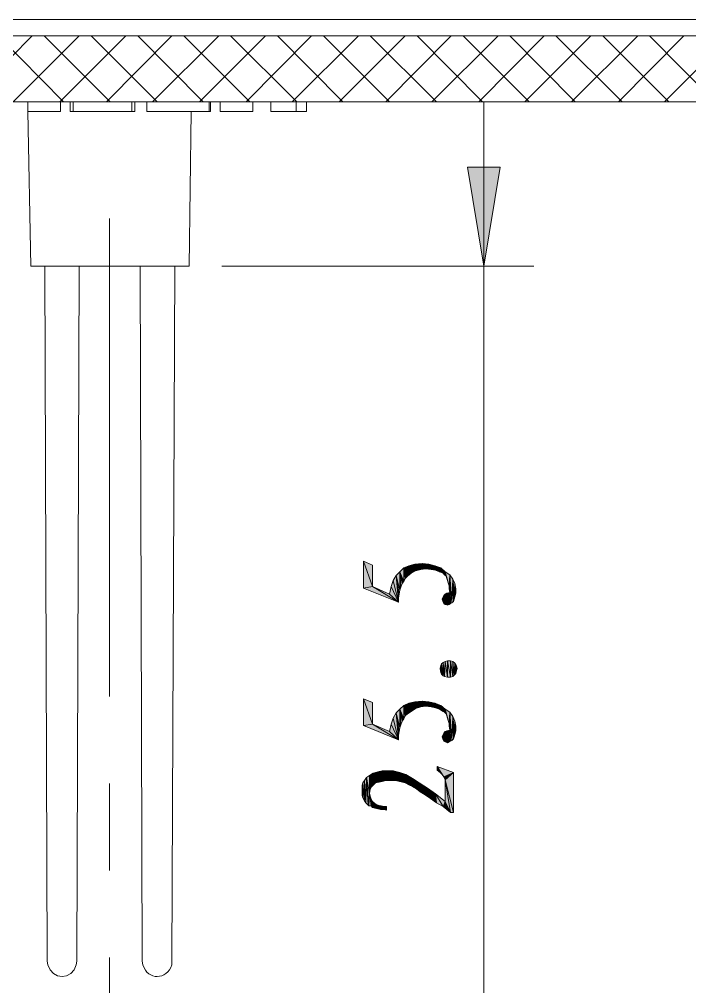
# Model space of a CAD drawing. Header units: inches. Extents: x 11 to 682, y 148 to 1119.
# Drawn here: x 242.2 to 296.4, y 779.1 to 857.2 of the extents above; entities that cross this region are included whole.
import ezdxf

# ---------------------------------------------------------------- set-up
doc = ezdxf.new("R2010")
doc.units = ezdxf.units.IN
doc.header["$MEASUREMENT"] = 0
doc.layers.add('图层 1', color=7, linetype='Continuous')

msp = doc.modelspace()

# ---------------------------------------------------------------- hatches: boundary and pattern name
at = {"layer": '图层 1', "true_color": 0xffffff}
for points in [[(279.78, 837.24), (281.1, 845.22), (278.46, 845.22)], [(270.78, 811.38), (270.06, 813.42), (270.78, 813.12)], [(270.06, 811.26), (270.06, 813.42), (270.78, 811.38)], [(273.3, 811.8), (273, 812.58), (273.3, 812.88)], [(273.6, 812.22), (273.3, 812.88), (273.72, 813.06)], [(273.3, 812.88), (273.42, 812.04), (273.3, 811.8)], [(273.6, 812.22), (273.42, 812.04), (273.3, 812.88)], [(273.72, 813.06), (273.9, 812.46), (273.6, 812.22)], [(273.9, 812.46), (273.72, 813.06), (274.2, 813.18)], [(274.2, 813.18), (274.26, 812.64), (273.9, 812.46)], [(274.68, 812.76), (274.2, 813.18), (274.8, 813.24)], [(274.68, 812.76), (274.26, 812.64), (274.2, 813.18)], [(274.8, 813.24), (275.1, 812.82), (274.68, 812.76)], [(275.1, 812.82), (274.8, 813.24), (275.34, 813.18)], [(275.34, 813.18), (275.52, 812.76), (275.1, 812.82)], [(275.52, 812.76), (275.34, 813.18), (275.82, 813.06)], [(275.82, 813.06), (275.88, 812.7), (275.52, 812.76)], [(276.18, 812.58), (275.88, 812.7), (275.82, 813.06)], [(276.18, 812.58), (275.82, 813.06), (276.3, 812.88)], [(276.3, 812.88), (276.48, 812.46), (276.18, 812.58)], [(276.6, 812.34), (276.48, 812.46), (276.3, 812.88)], [(276.6, 812.34), (276.3, 812.88), (276.66, 812.58)], [(272.46, 811.86), (272.7, 812.28), (272.88, 810.12)], [(273, 811.08), (272.7, 812.28), (273, 812.58)], [(272.88, 810.48), (272.88, 810.12), (272.7, 812.28)], [(272.94, 810.78), (272.88, 810.48), (272.7, 812.28)], [(273, 811.08), (272.94, 810.78), (272.7, 812.28)], [(273, 812.58), (273.06, 811.32), (273, 811.08)], [(273.18, 811.62), (273.06, 811.32), (273, 812.58)], [(273.3, 811.8), (273.18, 811.62), (273, 812.58)], [(276.66, 812.58), (276.72, 812.22), (276.6, 812.34)], [(276.78, 812.04), (276.72, 812.22), (276.66, 812.58)], [(276.84, 811.86), (276.78, 812.04), (276.66, 812.58)], [(276.9, 811.68), (276.84, 811.86), (276.66, 812.58)], [(276.96, 811.44), (276.9, 811.68), (276.66, 812.58)], [(276.96, 811.44), (276.66, 812.58), (277.02, 812.34)], [(277.02, 812.34), (277.02, 810.9), (276.96, 811.44)], [(277.02, 810.9), (277.02, 812.34), (277.08, 810)], [(277.2, 810.06), (277.08, 810), (277.02, 812.34)], [(277.2, 810.06), (277.02, 812.34), (277.26, 811.98)], [(277.26, 811.98), (277.32, 810.18), (277.2, 810.06)], [(277.38, 810.36), (277.32, 810.18), (277.26, 811.98)], [(277.44, 810.54), (277.38, 810.36), (277.26, 811.98)], [(277.44, 810.54), (277.26, 811.98), (277.44, 811.62)], [(270.78, 811.38), (272.88, 810.12), (270.06, 811.26)], [(270.78, 811.38), (272.16, 810.78), (272.88, 810.12)], [(272.16, 810.78), (272.28, 811.38), (272.88, 810.12)], [(272.28, 811.38), (272.46, 811.86), (272.88, 810.12)], [(276.96, 811.44), (277.02, 810.9), (276.96, 811.2)], [(277.44, 811.62), (277.5, 810.84), (277.44, 810.54)], [(277.5, 810.84), (277.44, 811.62), (277.5, 811.2)], [(276.48, 810.12), (276.42, 810.36), (276.48, 810.54)], [(276.54, 810), (276.48, 810.54), (276.54, 810.66)], [(276.48, 810.54), (276.54, 810), (276.48, 810.12)], [(276.66, 809.94), (276.54, 810.66), (276.66, 810.78)], [(276.54, 810.66), (276.66, 809.94), (276.54, 810)], [(276.72, 809.94), (276.66, 810.78), (276.78, 810.84)], [(276.66, 810.78), (276.72, 809.94), (276.66, 809.94)], [(276.78, 810.84), (276.84, 809.88), (276.72, 809.94)], [(276.96, 809.94), (276.78, 810.84), (277.02, 810.9)], [(276.96, 809.94), (276.84, 809.88), (276.78, 810.84)], [(277.02, 810.9), (277.08, 810), (276.96, 809.94)], [(276.3, 804.42), (276.24, 804.78), (276.3, 805.02)], [(276.36, 804.3), (276.3, 805.02), (276.36, 805.14)], [(276.3, 805.02), (276.36, 804.3), (276.3, 804.42)], [(276.48, 804.18), (276.36, 805.14), (276.48, 805.26)], [(276.36, 805.14), (276.48, 804.18), (276.36, 804.3)], [(276.6, 804.12), (276.48, 805.26), (276.66, 805.32)], [(276.48, 805.26), (276.6, 804.12), (276.48, 804.18)], [(276.66, 805.32), (276.84, 804.06), (276.6, 804.12)], [(276.84, 804.06), (276.66, 805.32), (276.84, 805.38)], [(276.84, 805.38), (277.08, 804.06), (276.84, 804.06)], [(277.08, 804.06), (276.84, 805.38), (277.08, 805.38)], [(277.08, 805.38), (277.26, 804.12), (277.08, 804.06)], [(277.26, 804.12), (277.08, 805.38), (277.26, 805.32)], [(277.26, 805.32), (277.38, 804.24), (277.26, 804.12)], [(277.38, 804.24), (277.26, 805.32), (277.44, 805.2)], [(277.44, 805.2), (277.5, 804.36), (277.38, 804.24)], [(277.5, 804.36), (277.44, 805.2), (277.5, 805.08)], [(277.5, 805.08), (277.56, 804.6), (277.5, 804.36)], [(277.56, 804.6), (277.5, 805.08), (277.56, 804.96)], [(277.56, 804.96), (277.62, 804.78), (277.56, 804.6)], [(270.78, 800.28), (270.06, 802.32), (270.78, 802.02)], [(270.06, 800.16), (270.06, 802.32), (270.78, 800.28)], [(273.6, 801.12), (273.3, 801.78), (273.72, 801.96)], [(273.72, 801.96), (273.9, 801.3), (273.6, 801.12)], [(273.9, 801.3), (273.72, 801.96), (274.2, 802.08)], [(274.2, 802.08), (274.26, 801.54), (273.9, 801.3)], [(274.68, 801.66), (274.2, 802.08), (274.8, 802.14)], [(274.68, 801.66), (274.26, 801.54), (274.2, 802.08)], [(274.8, 802.14), (275.1, 801.72), (274.68, 801.66)], [(275.1, 801.72), (274.8, 802.14), (275.34, 802.08)], [(275.34, 802.08), (275.52, 801.66), (275.1, 801.72)], [(275.52, 801.66), (275.34, 802.08), (275.82, 801.96)], [(275.82, 801.96), (275.88, 801.6), (275.52, 801.66)], [(276.18, 801.48), (275.88, 801.6), (275.82, 801.96)], [(276.18, 801.48), (275.82, 801.96), (276.3, 801.78)], [(272.46, 800.76), (272.7, 801.18), (272.88, 799.02)], [(273, 799.98), (272.7, 801.18), (273, 801.48)], [(272.88, 799.38), (272.88, 799.02), (272.7, 801.18)], [(272.94, 799.68), (272.88, 799.38), (272.7, 801.18)], [(273, 799.98), (272.94, 799.68), (272.7, 801.18)], [(273.3, 800.7), (273, 801.48), (273.3, 801.78)], [(273, 801.48), (273.06, 800.22), (273, 799.98)], [(273.18, 800.52), (273.06, 800.22), (273, 801.48)], [(273.3, 800.7), (273.18, 800.52), (273, 801.48)], [(273.3, 801.78), (273.42, 800.94), (273.3, 800.7)], [(273.6, 801.12), (273.42, 800.94), (273.3, 801.78)], [(276.3, 801.78), (276.48, 801.3), (276.18, 801.48)], [(276.6, 801.24), (276.48, 801.3), (276.3, 801.78)], [(276.6, 801.24), (276.3, 801.78), (276.66, 801.48)], [(276.66, 801.48), (276.72, 801.12), (276.6, 801.24)], [(276.78, 800.94), (276.72, 801.12), (276.66, 801.48)], [(276.84, 800.76), (276.78, 800.94), (276.66, 801.48)], [(276.9, 800.58), (276.84, 800.76), (276.66, 801.48)], [(276.96, 800.34), (276.9, 800.58), (276.66, 801.48)], [(276.96, 800.34), (276.66, 801.48), (277.02, 801.24)], [(277.02, 801.24), (277.02, 799.8), (276.96, 800.34)], [(277.02, 799.8), (277.02, 801.24), (277.08, 798.9)], [(277.2, 798.96), (277.08, 798.9), (277.02, 801.24)], [(277.2, 798.96), (277.02, 801.24), (277.26, 800.88)], [(270.78, 800.28), (272.88, 799.02), (270.06, 800.16)], [(270.78, 800.28), (272.16, 799.68), (272.88, 799.02)], [(272.16, 799.68), (272.28, 800.28), (272.88, 799.02)], [(272.28, 800.28), (272.46, 800.76), (272.88, 799.02)], [(276.96, 800.34), (277.02, 799.8), (276.96, 800.1)], [(277.26, 800.88), (277.32, 799.08), (277.2, 798.96)], [(277.38, 799.26), (277.32, 799.08), (277.26, 800.88)], [(277.44, 799.44), (277.38, 799.26), (277.26, 800.88)], [(277.44, 799.44), (277.26, 800.88), (277.44, 800.52)], [(277.44, 800.52), (277.5, 799.74), (277.44, 799.44)], [(277.5, 799.74), (277.44, 800.52), (277.5, 800.1)], [(276.54, 798.9), (276.48, 799.44), (276.54, 799.56)], [(276.66, 798.84), (276.54, 799.56), (276.66, 799.68)], [(276.54, 799.56), (276.66, 798.84), (276.54, 798.9)], [(276.72, 798.84), (276.66, 799.68), (276.78, 799.74)], [(276.66, 799.68), (276.72, 798.84), (276.66, 798.84)], [(276.78, 799.74), (276.84, 798.78), (276.72, 798.84)], [(276.96, 798.84), (276.78, 799.74), (277.02, 799.8)], [(276.96, 798.84), (276.84, 798.78), (276.78, 799.74)], [(277.02, 799.8), (277.08, 798.9), (276.96, 798.84)], [(276.48, 799.02), (276.42, 799.26), (276.48, 799.44)], [(276.48, 799.44), (276.54, 798.9), (276.48, 799.02)], [(271.02, 795.54), (270.84, 796.32), (271.2, 796.44)], [(271.2, 796.44), (271.32, 795.6), (271.02, 795.54)], [(271.56, 795.66), (271.2, 796.44), (271.56, 796.5)], [(271.56, 795.66), (271.32, 795.6), (271.2, 796.44)], [(271.56, 796.5), (271.86, 795.72), (271.56, 795.66)], [(271.86, 795.72), (271.56, 796.5), (271.98, 796.5)], [(271.98, 796.5), (272.22, 795.72), (271.86, 795.72)], [(272.22, 795.72), (271.98, 796.5), (272.46, 796.5)], [(272.46, 796.5), (272.64, 795.72), (272.22, 795.72)], [(273, 795.66), (272.64, 795.72), (272.46, 796.5)], [(273, 795.66), (272.46, 796.5), (273, 796.38)], [(273, 796.38), (273.42, 795.54), (273, 795.66)], [(273.42, 795.54), (273, 796.38), (273.48, 796.2)], [(276, 796.86), (276.24, 796.38), (276, 796.56)], [(276.42, 796.2), (276.24, 796.38), (276, 796.86)], [(276.54, 796.02), (276.42, 796.2), (276, 796.86)], [(276.54, 796.02), (276, 796.86), (277.32, 796.38)], [(277.32, 796.38), (276.66, 795.78), (276.54, 796.02)], [(277.32, 796.38), (277.32, 793.14), (276.66, 795.78)], [(270.12, 794.1), (270, 795.54), (270.12, 795.72)], [(270.24, 793.92), (270.12, 795.72), (270.3, 795.96)], [(270.12, 795.72), (270.24, 793.92), (270.12, 794.1)], [(270.3, 795.96), (270.42, 793.74), (270.24, 793.92)], [(270.54, 794.7), (270.3, 795.96), (270.54, 796.14)], [(270.48, 793.68), (270.42, 793.74), (270.3, 795.96)], [(270.54, 794.7), (270.48, 793.68), (270.3, 795.96)], [(270.84, 795.36), (270.54, 796.14), (270.84, 796.32)], [(270.54, 796.14), (270.6, 795), (270.54, 794.7)], [(270.66, 795.18), (270.6, 795), (270.54, 796.14)], [(270.84, 795.36), (270.66, 795.18), (270.54, 796.14)], [(270.84, 796.32), (271.02, 795.54), (270.84, 795.36)], [(273.48, 796.2), (273.78, 795.36), (273.42, 795.54)], [(274.02, 795.24), (273.78, 795.36), (273.48, 796.2)], [(274.02, 795.24), (273.48, 796.2), (274.02, 795.9)], [(274.02, 795.9), (274.32, 795.06), (274.02, 795.24)], [(274.32, 795.06), (274.02, 795.9), (274.56, 795.54)], [(276.66, 794.04), (276.66, 795.78), (277.08, 793.14)], [(277.32, 793.14), (277.08, 793.14), (276.66, 795.78)], [(270, 794.34), (269.94, 795.36), (270, 795.54)], [(269.94, 794.94), (269.94, 795.36), (270, 794.34)], [(269.94, 794.94), (270, 794.34), (269.94, 794.52)], [(270, 795.54), (270.12, 794.1), (270, 794.34)], [(274.56, 795.54), (274.62, 794.82), (274.32, 795.06)], [(275.04, 794.58), (274.62, 794.82), (274.56, 795.54)], [(275.04, 794.58), (274.56, 795.54), (275.22, 795.12)], [(275.22, 795.12), (275.46, 794.28), (275.04, 794.58)], [(275.46, 794.28), (275.22, 795.12), (275.88, 794.64)], [(270.54, 794.7), (270.66, 793.68), (270.48, 793.68)], [(270.54, 794.7), (270.6, 794.46), (270.66, 793.68)], [(270.66, 793.68), (270.6, 794.46), (270.66, 794.22)], [(270.66, 794.22), (270.78, 793.56), (270.66, 793.68)], [(270.78, 793.56), (270.66, 794.22), (270.78, 794.04)], [(270.78, 794.04), (270.96, 793.5), (270.78, 793.56)], [(270.96, 793.5), (270.78, 794.04), (270.96, 793.86)], [(275.88, 794.64), (275.94, 793.92), (275.46, 794.28)], [(276.48, 793.62), (275.94, 793.92), (275.88, 794.64)], [(276.48, 793.62), (275.88, 794.64), (276.66, 794.04)], [(276.66, 794.04), (277.08, 793.14), (276.48, 793.62)], [(270.96, 793.86), (271.2, 793.44), (270.96, 793.5)], [(271.2, 793.44), (270.96, 793.86), (271.2, 793.74)], [(271.2, 793.74), (271.44, 793.38), (271.2, 793.44)], [(271.44, 793.38), (271.2, 793.74), (271.44, 793.68)], [(271.44, 793.68), (271.68, 793.38), (271.44, 793.38)], [(271.68, 793.38), (271.44, 793.68), (271.74, 793.62)], [(271.74, 793.62), (271.92, 793.32), (271.68, 793.38)], [(271.92, 793.32), (271.74, 793.62), (271.92, 793.62)]]:
    msp.add_hatch(color=7, dxfattribs=at).paths.add_polyline_path(points)

# ---------------------------------------------------------------- linework, layer by layer
at = {"layer": '图层 1', "color": 7, "lineweight": 18, "true_color": 0xffffff}
for points in [[(169.26, 857.16), (329.82, 857.16)], [(176.46, 855.84), (322.62, 855.84), (322.62, 857.16)], [(176.46, 855.84), (322.62, 855.84)], [(238.02, 850.5), (243.3, 855.839)], [(240.54, 855.839), (245.82, 850.5)], [(241.74, 850.5), (247.08, 855.839)], [(244.26, 855.839), (249.6, 850.5)], [(245.52, 850.5), (250.86, 855.839)], [(248.04, 855.839), (253.38, 850.5)], [(249.3, 850.5), (254.58, 855.839)], [(251.82, 855.84), (257.1, 850.5)], [(253.02, 850.5), (258.36, 855.839)], [(255.54, 855.84), (260.88, 850.5)], [(256.8, 850.5), (262.14, 855.839)], [(259.32, 855.84), (264.66, 850.5)], [(260.58, 850.5), (265.86, 855.839)], [(263.1, 855.84), (268.38, 850.5)], [(264.3, 850.5), (269.64, 855.839)], [(266.82, 855.84), (272.16, 850.5)], [(268.08, 850.5), (273.42, 855.839)], [(270.6, 855.84), (275.94, 850.5)], [(271.86, 850.5), (277.14, 855.839)], [(274.38, 855.84), (279.66, 850.5)], [(275.58, 850.5), (280.92, 855.839)], [(278.1, 855.84), (283.44, 850.5)], [(279.36, 850.5), (284.64, 855.839)], [(281.88, 855.84), (287.16, 850.5)], [(283.08, 850.5), (288.42, 855.839)], [(285.6, 855.84), (290.94, 850.5)], [(286.86, 850.5), (292.2, 855.839)], [(289.38, 855.84), (294.72, 850.5)], [(290.64, 850.5), (295.92, 855.839)], [(293.16, 855.84), (298.44, 850.5)], [(294.36, 850.5), (299.7, 855.839)], [(189.84, 850.5), (309.24, 850.5)], [(189.84, 850.5), (309.24, 850.5)], [(202.38, 850.5), (306.6, 850.5)], [(242.94, 850.5), (242.94, 849.72)], [(245.58, 850.5), (245.58, 849.72)], [(246.36, 850.5), (246.36, 849.72)], [(246.6, 850.5), (246.6, 849.72)], [(251.34, 850.5), (251.34, 849.72)], [(251.58, 850.5), (251.58, 849.72)], [(252.54, 850.5), (252.54, 849.72)], [(257.58, 850.5), (257.58, 849.72)], [(257.7, 850.5), (257.7, 849.72)], [(258.48, 850.5), (258.48, 849.72)], [(261.12, 850.5), (261.12, 849.72)], [(262.56, 850.5), (262.56, 849.72)], [(264.6, 850.5), (264.6, 849.72)], [(265.44, 850.5), (265.44, 849.72)], [(279.78, 837.24), (279.78, 850.5), (279.78, 803.34)], [(284.46, 850.5), (353.16, 850.5)], [(242.94, 849.72), (243.18, 837.24)], [(242.94, 849.72), (245.58, 849.72)], [(246.36, 849.72), (251.58, 849.72)], [(252.54, 849.72), (257.7, 849.72)], [(255.96, 837.24), (256.14, 849.72)], [(258.48, 849.72), (261.12, 849.72)], [(262.56, 849.72), (265.44, 849.72)], [(249.54, 841.08), (249.54, 802.5)], [(243.18, 837.24), (255.96, 837.24)], [(244.32, 837.24), (244.5, 781.14)], [(246.9, 781.14), (247.08, 837.24)], [(252, 837.24), (252.18, 781.14)], [(254.58, 781.14), (254.82, 837.24)], [(258.6, 837.24), (283.8, 837.24)], [(279.78, 769.5), (279.78, 756.18), (279.78, 803.34)], [(249.54, 795.48), (249.54, 788.46)], [(249.54, 781.44), (249.54, 742.92)]]:
    msp.add_lwpolyline(points, dxfattribs=at)
at = {"layer": '图层 1', "lineweight": 0}
for points in [[(279.78, 837.24), (281.1, 845.22), (278.46, 845.22), (279.78, 837.24)], [(270.78, 811.38), (270.06, 813.42), (270.78, 813.12), (270.78, 811.38)], [(270.06, 811.26), (270.06, 813.42), (270.78, 811.38), (270.06, 811.26)], [(273.3, 811.8), (273, 812.58), (273.3, 812.88), (273.3, 811.8)], [(273.6, 812.22), (273.3, 812.88), (273.72, 813.06), (273.6, 812.22)], [(273.3, 812.88), (273.42, 812.04), (273.3, 811.8), (273.3, 812.88)], [(273.6, 812.22), (273.42, 812.04), (273.3, 812.88), (273.6, 812.22)], [(273.72, 813.06), (273.9, 812.46), (273.6, 812.22), (273.72, 813.06)], [(273.9, 812.46), (273.72, 813.06), (274.2, 813.18), (273.9, 812.46)], [(274.2, 813.18), (274.26, 812.64), (273.9, 812.46), (274.2, 813.18)], [(274.68, 812.76), (274.2, 813.18), (274.8, 813.24), (274.68, 812.76)], [(274.68, 812.76), (274.26, 812.64), (274.2, 813.18), (274.68, 812.76)], [(274.8, 813.24), (275.1, 812.82), (274.68, 812.76), (274.8, 813.24)], [(275.1, 812.82), (274.8, 813.24), (275.34, 813.18), (275.1, 812.82)], [(275.34, 813.18), (275.52, 812.76), (275.1, 812.82), (275.34, 813.18)], [(275.52, 812.76), (275.34, 813.18), (275.82, 813.06), (275.52, 812.76)], [(275.82, 813.06), (275.88, 812.7), (275.52, 812.76), (275.82, 813.06)], [(276.18, 812.58), (275.88, 812.7), (275.82, 813.06), (276.18, 812.58)], [(276.18, 812.58), (275.82, 813.06), (276.3, 812.88), (276.18, 812.58)], [(276.3, 812.88), (276.48, 812.46), (276.18, 812.58), (276.3, 812.88)], [(276.6, 812.34), (276.48, 812.46), (276.3, 812.88), (276.6, 812.34)], [(276.6, 812.34), (276.3, 812.88), (276.66, 812.58), (276.6, 812.34)], [(272.46, 811.86), (272.7, 812.28), (272.88, 810.12), (272.46, 811.86)], [(273, 811.08), (272.7, 812.28), (273, 812.58), (273, 811.08)], [(272.88, 810.48), (272.88, 810.12), (272.7, 812.28), (272.88, 810.48)], [(272.94, 810.78), (272.88, 810.48), (272.7, 812.28), (272.94, 810.78)], [(273, 811.08), (272.94, 810.78), (272.7, 812.28), (273, 811.08)], [(273, 812.58), (273.06, 811.32), (273, 811.08), (273, 812.58)], [(273.18, 811.62), (273.06, 811.32), (273, 812.58), (273.18, 811.62)], [(273.3, 811.8), (273.18, 811.62), (273, 812.58), (273.3, 811.8)], [(276.66, 812.58), (276.72, 812.22), (276.6, 812.34), (276.66, 812.58)], [(276.78, 812.04), (276.72, 812.22), (276.66, 812.58), (276.78, 812.04)], [(276.84, 811.86), (276.78, 812.04), (276.66, 812.58), (276.84, 811.86)], [(276.9, 811.68), (276.84, 811.86), (276.66, 812.58), (276.9, 811.68)], [(276.96, 811.44), (276.9, 811.68), (276.66, 812.58), (276.96, 811.44)], [(276.96, 811.44), (276.66, 812.58), (277.02, 812.34), (276.96, 811.44)], [(277.02, 812.34), (277.02, 810.9), (276.96, 811.44), (277.02, 812.34)], [(277.02, 810.9), (277.02, 812.34), (277.08, 810), (277.02, 810.9)], [(277.2, 810.06), (277.08, 810), (277.02, 812.34), (277.2, 810.06)], [(277.2, 810.06), (277.02, 812.34), (277.26, 811.98), (277.2, 810.06)], [(277.26, 811.98), (277.32, 810.18), (277.2, 810.06), (277.26, 811.98)], [(277.38, 810.36), (277.32, 810.18), (277.26, 811.98), (277.38, 810.36)], [(277.44, 810.54), (277.38, 810.36), (277.26, 811.98), (277.44, 810.54)], [(277.44, 810.54), (277.26, 811.98), (277.44, 811.62), (277.44, 810.54)], [(270.78, 811.38), (272.88, 810.12), (270.06, 811.26), (270.78, 811.38)], [(270.78, 811.38), (272.16, 810.78), (272.88, 810.12), (270.78, 811.38)], [(272.16, 810.78), (272.28, 811.38), (272.88, 810.12), (272.16, 810.78)], [(272.28, 811.38), (272.46, 811.86), (272.88, 810.12), (272.28, 811.38)], [(276.96, 811.44), (277.02, 810.9), (276.96, 811.2), (276.96, 811.44)], [(277.44, 811.62), (277.5, 810.84), (277.44, 810.54), (277.44, 811.62)], [(277.5, 810.84), (277.44, 811.62), (277.5, 811.2), (277.5, 810.84)], [(276.48, 810.12), (276.42, 810.36), (276.48, 810.54), (276.48, 810.12)], [(276.54, 810), (276.48, 810.54), (276.54, 810.66), (276.54, 810)], [(276.48, 810.54), (276.54, 810), (276.48, 810.12), (276.48, 810.54)], [(276.66, 809.94), (276.54, 810.66), (276.66, 810.78), (276.66, 809.94)], [(276.54, 810.66), (276.66, 809.94), (276.54, 810), (276.54, 810.66)], [(276.72, 809.94), (276.66, 810.78), (276.78, 810.84), (276.72, 809.94)], [(276.66, 810.78), (276.72, 809.94), (276.66, 809.94), (276.66, 810.78)], [(276.78, 810.84), (276.84, 809.88), (276.72, 809.94), (276.78, 810.84)], [(276.96, 809.94), (276.78, 810.84), (277.02, 810.9), (276.96, 809.94)], [(276.96, 809.94), (276.84, 809.88), (276.78, 810.84), (276.96, 809.94)], [(277.02, 810.9), (277.08, 810), (276.96, 809.94), (277.02, 810.9)], [(276.3, 804.42), (276.24, 804.78), (276.3, 805.02), (276.3, 804.42)], [(276.36, 804.3), (276.3, 805.02), (276.36, 805.14), (276.36, 804.3)], [(276.3, 805.02), (276.36, 804.3), (276.3, 804.42), (276.3, 805.02)], [(276.48, 804.18), (276.36, 805.14), (276.48, 805.26), (276.48, 804.18)], [(276.36, 805.14), (276.48, 804.18), (276.36, 804.3), (276.36, 805.14)], [(276.6, 804.12), (276.48, 805.26), (276.66, 805.32), (276.6, 804.12)], [(276.48, 805.26), (276.6, 804.12), (276.48, 804.18), (276.48, 805.26)], [(276.66, 805.32), (276.84, 804.06), (276.6, 804.12), (276.66, 805.32)], [(276.84, 804.06), (276.66, 805.32), (276.84, 805.38), (276.84, 804.06)], [(276.84, 805.38), (277.08, 804.06), (276.84, 804.06), (276.84, 805.38)], [(277.08, 804.06), (276.84, 805.38), (277.08, 805.38), (277.08, 804.06)], [(277.08, 805.38), (277.26, 804.12), (277.08, 804.06), (277.08, 805.38)], [(277.26, 804.12), (277.08, 805.38), (277.26, 805.32), (277.26, 804.12)], [(277.26, 805.32), (277.38, 804.24), (277.26, 804.12), (277.26, 805.32)], [(277.38, 804.24), (277.26, 805.32), (277.44, 805.2), (277.38, 804.24)], [(277.44, 805.2), (277.5, 804.36), (277.38, 804.24), (277.44, 805.2)], [(277.5, 804.36), (277.44, 805.2), (277.5, 805.08), (277.5, 804.36)], [(277.5, 805.08), (277.56, 804.6), (277.5, 804.36), (277.5, 805.08)], [(277.56, 804.6), (277.5, 805.08), (277.56, 804.96), (277.56, 804.6)], [(277.56, 804.96), (277.62, 804.78), (277.56, 804.6), (277.56, 804.96)], [(270.78, 800.28), (270.06, 802.32), (270.78, 802.02), (270.78, 800.28)], [(270.06, 800.16), (270.06, 802.32), (270.78, 800.28), (270.06, 800.16)], [(273.6, 801.12), (273.3, 801.78), (273.72, 801.96), (273.6, 801.12)], [(273.72, 801.96), (273.9, 801.3), (273.6, 801.12), (273.72, 801.96)], [(273.9, 801.3), (273.72, 801.96), (274.2, 802.08), (273.9, 801.3)], [(274.2, 802.08), (274.26, 801.54), (273.9, 801.3), (274.2, 802.08)], [(274.68, 801.66), (274.2, 802.08), (274.8, 802.14), (274.68, 801.66)], [(274.68, 801.66), (274.26, 801.54), (274.2, 802.08), (274.68, 801.66)], [(274.8, 802.14), (275.1, 801.72), (274.68, 801.66), (274.8, 802.14)], [(275.1, 801.72), (274.8, 802.14), (275.34, 802.08), (275.1, 801.72)], [(275.34, 802.08), (275.52, 801.66), (275.1, 801.72), (275.34, 802.08)], [(275.52, 801.66), (275.34, 802.08), (275.82, 801.96), (275.52, 801.66)], [(275.82, 801.96), (275.88, 801.6), (275.52, 801.66), (275.82, 801.96)], [(276.18, 801.48), (275.88, 801.6), (275.82, 801.96), (276.18, 801.48)], [(276.18, 801.48), (275.82, 801.96), (276.3, 801.78), (276.18, 801.48)], [(272.46, 800.76), (272.7, 801.18), (272.88, 799.02), (272.46, 800.76)], [(273, 799.98), (272.7, 801.18), (273, 801.48), (273, 799.98)], [(272.88, 799.38), (272.88, 799.02), (272.7, 801.18), (272.88, 799.38)], [(272.94, 799.68), (272.88, 799.38), (272.7, 801.18), (272.94, 799.68)], [(273, 799.98), (272.94, 799.68), (272.7, 801.18), (273, 799.98)], [(273.3, 800.7), (273, 801.48), (273.3, 801.78), (273.3, 800.7)], [(273, 801.48), (273.06, 800.22), (273, 799.98), (273, 801.48)], [(273.18, 800.52), (273.06, 800.22), (273, 801.48), (273.18, 800.52)], [(273.3, 800.7), (273.18, 800.52), (273, 801.48), (273.3, 800.7)], [(273.3, 801.78), (273.42, 800.94), (273.3, 800.7), (273.3, 801.78)], [(273.6, 801.12), (273.42, 800.94), (273.3, 801.78), (273.6, 801.12)], [(276.3, 801.78), (276.48, 801.3), (276.18, 801.48), (276.3, 801.78)], [(276.6, 801.24), (276.48, 801.3), (276.3, 801.78), (276.6, 801.24)], [(276.6, 801.24), (276.3, 801.78), (276.66, 801.48), (276.6, 801.24)], [(276.66, 801.48), (276.72, 801.12), (276.6, 801.24), (276.66, 801.48)], [(276.78, 800.94), (276.72, 801.12), (276.66, 801.48), (276.78, 800.94)], [(276.84, 800.76), (276.78, 800.94), (276.66, 801.48), (276.84, 800.76)], [(276.9, 800.58), (276.84, 800.76), (276.66, 801.48), (276.9, 800.58)], [(276.96, 800.34), (276.9, 800.58), (276.66, 801.48), (276.96, 800.34)], [(276.96, 800.34), (276.66, 801.48), (277.02, 801.24), (276.96, 800.34)], [(277.02, 801.24), (277.02, 799.8), (276.96, 800.34), (277.02, 801.24)], [(277.02, 799.8), (277.02, 801.24), (277.08, 798.9), (277.02, 799.8)], [(277.2, 798.96), (277.08, 798.9), (277.02, 801.24), (277.2, 798.96)], [(277.2, 798.96), (277.02, 801.24), (277.26, 800.88), (277.2, 798.96)], [(270.78, 800.28), (272.88, 799.02), (270.06, 800.16), (270.78, 800.28)], [(270.78, 800.28), (272.16, 799.68), (272.88, 799.02), (270.78, 800.28)], [(272.16, 799.68), (272.28, 800.28), (272.88, 799.02), (272.16, 799.68)], [(272.28, 800.28), (272.46, 800.76), (272.88, 799.02), (272.28, 800.28)], [(276.96, 800.34), (277.02, 799.8), (276.96, 800.1), (276.96, 800.34)], [(277.26, 800.88), (277.32, 799.08), (277.2, 798.96), (277.26, 800.88)], [(277.38, 799.26), (277.32, 799.08), (277.26, 800.88), (277.38, 799.26)], [(277.44, 799.44), (277.38, 799.26), (277.26, 800.88), (277.44, 799.44)], [(277.44, 799.44), (277.26, 800.88), (277.44, 800.52), (277.44, 799.44)], [(277.44, 800.52), (277.5, 799.74), (277.44, 799.44), (277.44, 800.52)], [(277.5, 799.74), (277.44, 800.52), (277.5, 800.1), (277.5, 799.74)], [(276.54, 798.9), (276.48, 799.44), (276.54, 799.56), (276.54, 798.9)], [(276.66, 798.84), (276.54, 799.56), (276.66, 799.68), (276.66, 798.84)], [(276.54, 799.56), (276.66, 798.84), (276.54, 798.9), (276.54, 799.56)], [(276.72, 798.84), (276.66, 799.68), (276.78, 799.74), (276.72, 798.84)], [(276.66, 799.68), (276.72, 798.84), (276.66, 798.84), (276.66, 799.68)], [(276.78, 799.74), (276.84, 798.78), (276.72, 798.84), (276.78, 799.74)], [(276.96, 798.84), (276.78, 799.74), (277.02, 799.8), (276.96, 798.84)], [(276.96, 798.84), (276.84, 798.78), (276.78, 799.74), (276.96, 798.84)], [(277.02, 799.8), (277.08, 798.9), (276.96, 798.84), (277.02, 799.8)], [(276.48, 799.02), (276.42, 799.26), (276.48, 799.44), (276.48, 799.02)], [(276.48, 799.44), (276.54, 798.9), (276.48, 799.02), (276.48, 799.44)], [(271.02, 795.54), (270.84, 796.32), (271.2, 796.44), (271.02, 795.54)], [(271.2, 796.44), (271.32, 795.6), (271.02, 795.54), (271.2, 796.44)], [(271.56, 795.66), (271.2, 796.44), (271.56, 796.5), (271.56, 795.66)], [(271.56, 795.66), (271.32, 795.6), (271.2, 796.44), (271.56, 795.66)], [(271.56, 796.5), (271.86, 795.72), (271.56, 795.66), (271.56, 796.5)], [(271.86, 795.72), (271.56, 796.5), (271.98, 796.5), (271.86, 795.72)], [(271.98, 796.5), (272.22, 795.72), (271.86, 795.72), (271.98, 796.5)], [(272.22, 795.72), (271.98, 796.5), (272.46, 796.5), (272.22, 795.72)], [(272.46, 796.5), (272.64, 795.72), (272.22, 795.72), (272.46, 796.5)], [(273, 795.66), (272.64, 795.72), (272.46, 796.5), (273, 795.66)], [(273, 795.66), (272.46, 796.5), (273, 796.38), (273, 795.66)], [(273, 796.38), (273.42, 795.54), (273, 795.66), (273, 796.38)], [(273.42, 795.54), (273, 796.38), (273.48, 796.2), (273.42, 795.54)], [(276, 796.86), (276.24, 796.38), (276, 796.56), (276, 796.86)], [(276.42, 796.2), (276.24, 796.38), (276, 796.86), (276.42, 796.2)], [(276.54, 796.02), (276.42, 796.2), (276, 796.86), (276.54, 796.02)], [(276.54, 796.02), (276, 796.86), (277.32, 796.38), (276.54, 796.02)], [(277.32, 796.38), (276.66, 795.78), (276.54, 796.02), (277.32, 796.38)], [(277.32, 796.38), (277.32, 793.14), (276.66, 795.78), (277.32, 796.38)], [(270.12, 794.1), (270, 795.54), (270.12, 795.72), (270.12, 794.1)], [(270.24, 793.92), (270.12, 795.72), (270.3, 795.96), (270.24, 793.92)], [(270.12, 795.72), (270.24, 793.92), (270.12, 794.1), (270.12, 795.72)], [(270.3, 795.96), (270.42, 793.74), (270.24, 793.92), (270.3, 795.96)], [(270.54, 794.7), (270.3, 795.96), (270.54, 796.14), (270.54, 794.7)], [(270.48, 793.68), (270.42, 793.74), (270.3, 795.96), (270.48, 793.68)], [(270.54, 794.7), (270.48, 793.68), (270.3, 795.96), (270.54, 794.7)], [(270.84, 795.36), (270.54, 796.14), (270.84, 796.32), (270.84, 795.36)], [(270.54, 796.14), (270.6, 795), (270.54, 794.7), (270.54, 796.14)], [(270.66, 795.18), (270.6, 795), (270.54, 796.14), (270.66, 795.18)], [(270.84, 795.36), (270.66, 795.18), (270.54, 796.14), (270.84, 795.36)], [(270.84, 796.32), (271.02, 795.54), (270.84, 795.36), (270.84, 796.32)], [(273.48, 796.2), (273.78, 795.36), (273.42, 795.54), (273.48, 796.2)], [(274.02, 795.24), (273.78, 795.36), (273.48, 796.2), (274.02, 795.24)], [(274.02, 795.24), (273.48, 796.2), (274.02, 795.9), (274.02, 795.24)], [(274.02, 795.9), (274.32, 795.06), (274.02, 795.24), (274.02, 795.9)], [(274.32, 795.06), (274.02, 795.9), (274.56, 795.54), (274.32, 795.06)], [(276.66, 794.04), (276.66, 795.78), (277.08, 793.14), (276.66, 794.04)], [(277.32, 793.14), (277.08, 793.14), (276.66, 795.78), (277.32, 793.14)], [(270, 794.34), (269.94, 795.36), (270, 795.54), (270, 794.34)], [(269.94, 794.94), (269.94, 795.36), (270, 794.34), (269.94, 794.94)], [(269.94, 794.94), (270, 794.34), (269.94, 794.52), (269.94, 794.94)], [(270, 795.54), (270.12, 794.1), (270, 794.34), (270, 795.54)], [(274.56, 795.54), (274.62, 794.82), (274.32, 795.06), (274.56, 795.54)], [(275.04, 794.58), (274.62, 794.82), (274.56, 795.54), (275.04, 794.58)], [(275.04, 794.58), (274.56, 795.54), (275.22, 795.12), (275.04, 794.58)], [(275.22, 795.12), (275.46, 794.28), (275.04, 794.58), (275.22, 795.12)], [(275.46, 794.28), (275.22, 795.12), (275.88, 794.64), (275.46, 794.28)], [(270.54, 794.7), (270.66, 793.68), (270.48, 793.68), (270.54, 794.7)], [(270.54, 794.7), (270.6, 794.46), (270.66, 793.68), (270.54, 794.7)], [(270.66, 793.68), (270.6, 794.46), (270.66, 794.22), (270.66, 793.68)], [(270.66, 794.22), (270.78, 793.56), (270.66, 793.68), (270.66, 794.22)], [(270.78, 793.56), (270.66, 794.22), (270.78, 794.04), (270.78, 793.56)], [(270.78, 794.04), (270.96, 793.5), (270.78, 793.56), (270.78, 794.04)], [(270.96, 793.5), (270.78, 794.04), (270.96, 793.86), (270.96, 793.5)], [(275.88, 794.64), (275.94, 793.92), (275.46, 794.28), (275.88, 794.64)], [(276.48, 793.62), (275.94, 793.92), (275.88, 794.64), (276.48, 793.62)], [(276.48, 793.62), (275.88, 794.64), (276.66, 794.04), (276.48, 793.62)], [(276.66, 794.04), (277.08, 793.14), (276.48, 793.62), (276.66, 794.04)], [(270.96, 793.86), (271.2, 793.44), (270.96, 793.5), (270.96, 793.86)], [(271.2, 793.44), (270.96, 793.86), (271.2, 793.74), (271.2, 793.44)], [(271.2, 793.74), (271.44, 793.38), (271.2, 793.44), (271.2, 793.74)], [(271.44, 793.38), (271.2, 793.74), (271.44, 793.68), (271.44, 793.38)], [(271.44, 793.68), (271.68, 793.38), (271.44, 793.38), (271.44, 793.68)], [(271.68, 793.38), (271.44, 793.68), (271.74, 793.62), (271.68, 793.38)], [(271.74, 793.62), (271.92, 793.32), (271.68, 793.38), (271.74, 793.62)], [(271.92, 793.32), (271.74, 793.62), (271.92, 793.62), (271.92, 793.32)]]:
    msp.add_lwpolyline(points, dxfattribs=at)
at = {"layer": '图层 1', "color": 7, "lineweight": 18, "true_color": 0xffffff}
for points in [[(244.5, 781.14), (244.5, 781.14), (244.56, 780.84), (244.56, 780.84), (244.865, 779.607), (246.535, 779.607), (246.84, 780.84), (246.84, 780.84), (246.9, 781.14), (246.9, 781.14)], [(252.18, 781.14), (252.18, 781.14), (252.24, 780.84), (252.24, 780.84), (252.61, 779.559), (254.177, 779.636), (254.58, 780.84), (254.58, 780.84), (254.58, 781.14), (254.58, 781.14)]]:
    msp.add_open_spline(points, degree=3, knots=[0, 0, 0, 0, 1, 1, 1, 2, 2, 2, 3, 3, 3, 3], dxfattribs=at)

doc.saveas('drawing.dxf')
